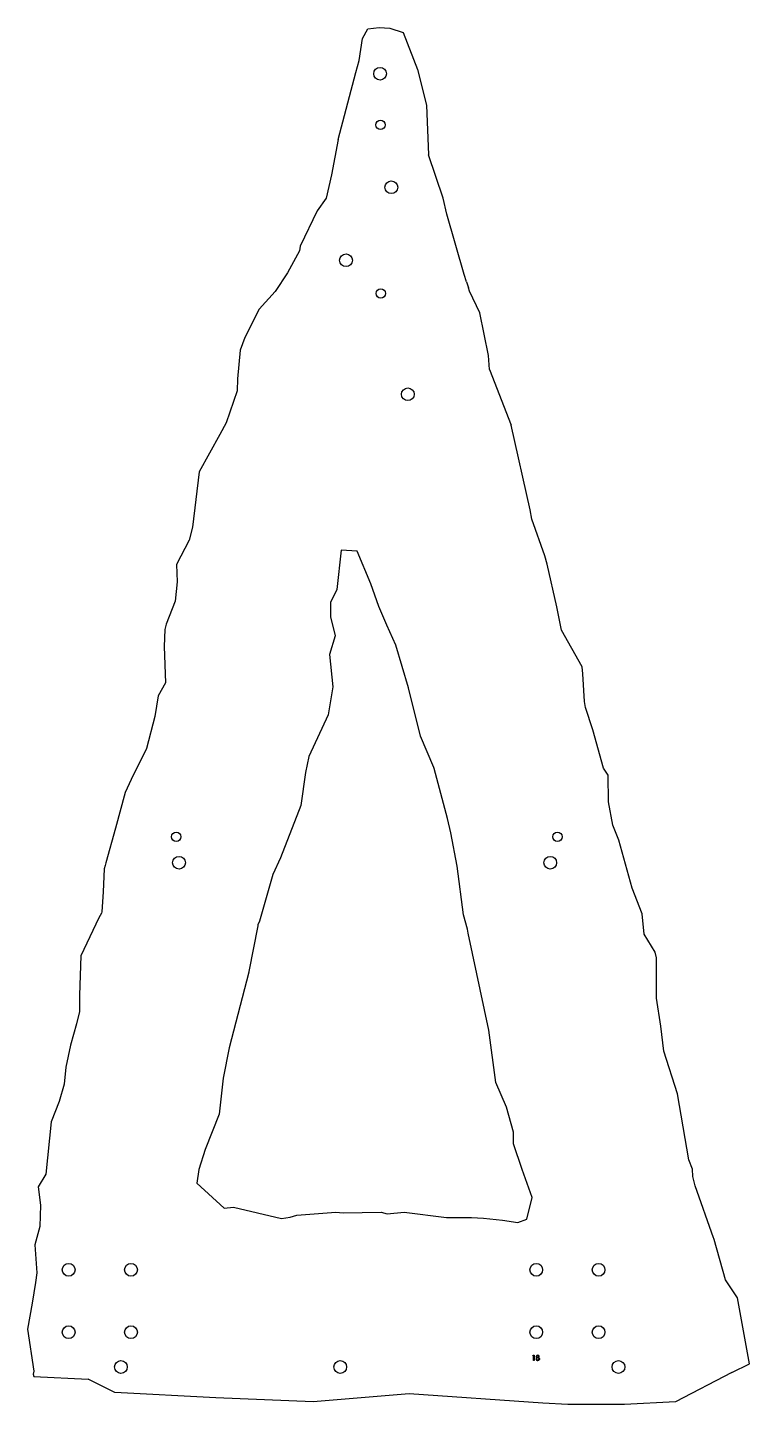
# Model space of a CAD drawing. Header units: millimetres. Extents: x 101 to 795, y 141 to 1466.
import ezdxf

# ---------------------------------------------------------------- set-up
doc = ezdxf.new("R2010")
doc.units = ezdxf.units.MM
doc.linetypes.add('SLD-Durchgehend', pattern=[0])

msp = doc.modelspace()

# ---------------------------------------------------------------- linework, layer by layer
at = {"color": 7, "linetype": 'SLD-Durchgehend', "lineweight": 25}
for p, q in [((423.1, 1455.6), (428.2, 1465)), ((428.2, 1465), (439.1, 1466.2)), ((439.1, 1466.2), (449.5, 1465.6)), ((449.5, 1465.6), (462.2, 1461.5)), ((462.2, 1461.5), (476, 1425.9)), ((419.8, 1434.5), (423.1, 1455.6)), ((416.6, 1423), (419.8, 1434.5)), ((399.6, 1358.6), (416.6, 1423)), ((476, 1425.9), (484.7, 1391.4)), ((484.7, 1391.4), (486.7, 1343.7)), ((399.6, 1358.6), (393.2, 1324.6)), ((500.6, 1301.9), (486.7, 1343.7)), ((393.2, 1324.6), (388, 1302)), ((388, 1302), (379.4, 1290)), ((504.1, 1286.5), (500.6, 1301.9)), ((379.4, 1290), (363.2, 1255.9)), ((521, 1228.6), (504.1, 1286.5)), ((362.5, 1251.3), (350.8, 1230.3)), ((363.2, 1255.9), (362.5, 1251.3)), ((350.8, 1230.3), (338.9, 1212.2)), ((523.3, 1221.5), (521, 1228.6)), ((523.3, 1221.5), (525.2, 1215.6)), ((338.9, 1212.2), (323.5, 1195.1)), ((526.2, 1212.5), (525.2, 1215.6)), ((535.9, 1191.7), (526.2, 1212.5)), ((323.5, 1195.1), (309.8, 1167.9)), ((544.4, 1150.7), (535.9, 1191.7)), ((309.8, 1167.9), (305.4, 1155.6)), ((305.4, 1155.6), (302.9, 1128.2)), ((545.2, 1137.2), (544.4, 1150.7)), ((302.9, 1128.2), (302.4, 1116.6)), ((545.2, 1137.2), (566.2, 1083.6)), ((302.4, 1116.6), (291.8, 1085.9)), ((285.9, 1074.6), (265.9, 1038.6)), ((291.8, 1085.9), (285.9, 1074.6)), ((584.4, 1002.2), (566.2, 1083.6)), ((265.9, 1038.6), (259.6, 985.5)), ((586, 993.1), (584.4, 1002.2)), ((259.6, 985.5), (256.2, 972.8)), ((598.4, 957.7), (586, 993.1)), ((256.2, 972.8), (244.1, 949.6)), ((402.5, 963.4), (398.5, 925.3)), ((418, 962.3), (402.5, 963.4)), ((431, 931), (418, 962.3)), ((600.8, 949.9), (598.4, 957.7)), ((244.1, 949.6), (244.8, 932.8)), ((610, 908.7), (600.8, 949.9)), ((244.8, 932.8), (242.9, 914.1)), ((438.9, 909.1), (431, 931)), ((398.5, 925.3), (392.2, 913)), ((242.9, 914.1), (234.3, 892.2)), ((392.2, 913), (392.2, 899.1)), ((446.5, 891.1), (438.9, 909.1)), ((614.5, 886.3), (610, 908.7)), ((234.3, 892.2), (232.8, 886.9)), ((392.2, 899.1), (396.7, 881)), ((455.2, 872), (446.5, 891.1)), ((232.8, 886.9), (232.2, 870.7)), ((396.7, 881), (391.4, 863)), ((634.5, 851), (614.5, 886.3)), ((232.2, 870.7), (233.6, 835.6)), ((391.4, 863), (394.5, 831.7)), ((467.4, 830.9), (455.2, 872)), ((635.2, 844.4), (634.5, 851)), ((233.6, 835.6), (226.4, 823.2)), ((636.6, 817.6), (635.2, 844.4)), ((226.4, 823.2), (223.3, 803.2)), ((394.5, 831.7), (389.9, 804.7)), ((479, 784.3), (467.4, 830.9)), ((637.8, 811.9), (636.6, 817.6)), ((644.7, 790.4), (637.8, 811.9)), ((223.3, 803.2), (215.3, 772.3)), ((389.9, 804.7), (371.4, 764.8)), ((491.8, 754), (479, 784.3)), ((654.9, 753.6), (644.7, 790.4)), ((215.3, 772.3), (200.5, 742.5)), ((371.4, 764.8), (368.2, 749.3)), ((200.5, 742.5), (194.8, 730)), ((368.2, 749.3), (363.7, 717.7)), ((492.1, 753.3), (491.8, 754)), ((504.9, 704.9), (492.1, 753.3)), ((659.6, 746.7), (654.9, 753.6)), ((659.9, 721.1), (659.6, 746.7)), ((194.8, 730), (185.3, 695.8)), ((363.7, 717.7), (344.3, 667.3)), ((663.9, 698.6), (659.9, 721.1)), ((508, 691.4), (504.9, 704.9)), ((185.3, 695.8), (176.2, 662.4)), ((514.1, 659.2), (508, 691.4)), ((669.9, 684.2), (663.9, 698.6)), ((682.5, 637.9), (669.9, 684.2)), ((344.3, 667.3), (336.8, 651.1)), ((174.5, 656.5), (173.6, 634.5)), ((175.3, 659.8), (174.5, 656.5)), ((176.2, 662.4), (175.3, 659.8)), ((336.8, 651.1), (323.9, 606.4)), ((520.3, 612.4), (514.1, 659.2)), ((692.2, 613.2), (682.5, 637.9)), ((173.6, 634.5), (172.1, 615.2)), ((172, 613.8), (169.4, 609.5)), ((172.1, 615.2), (172, 613.8)), ((524, 598.7), (520.3, 612.4)), ((694.1, 593.6), (692.2, 613.2)), ((169.4, 609.5), (152, 573)), ((322.2, 601.9), (313.7, 557.7)), ((322.5, 602.6), (322.2, 601.9)), ((323.9, 606.4), (322.5, 602.6)), ((524.7, 594.6), (524, 598.7)), ((544.6, 501.2), (524.7, 594.6)), ((704.7, 576.3), (694.1, 593.6)), ((152, 573), (150.8, 534.9)), ((706, 571.1), (704.7, 576.3)), ((706, 532.2), (706, 571.1)), ((313.6, 557.1), (294.8, 484.4)), ((313.7, 557.7), (313.6, 557.1)), ((150.8, 534.9), (150.8, 519.3)), ((710.3, 505.3), (706, 532.2)), ((150.8, 519.3), (148, 507.3)), ((148, 507.3), (142.1, 487)), ((713, 481.2), (710.3, 505.3)), ((551.4, 451.1), (544.6, 501.2)), ((142.1, 487), (137.7, 465.7)), ((294.8, 484.4), (289.1, 455.2)), ((726.1, 440), (713, 481.2)), ((137.7, 465.7), (135.9, 449.4)), ((289.1, 455.2), (285, 420.5)), ((561.6, 427.1), (551.4, 451.1)), ((135.9, 449.4), (131.3, 432.6)), ((737, 376.5), (726.1, 440)), ((131.3, 432.6), (123.5, 413.2)), ((568.4, 403.1), (561.6, 427.1)), ((123.5, 413.2), (118.4, 362.8)), ((285, 420.5), (271.6, 386.6)), ((568.3, 392), (568.4, 403.1)), ((271.6, 386.6), (265.7, 367.1)), ((576.6, 367.1), (568.3, 392)), ((740.5, 367.5), (737, 376.5)), ((118.4, 362.8), (111.1, 350.5)), ((265.7, 367.1), (263.7, 354)), ((586.2, 340.2), (576.6, 367.1)), ((741.1, 360.4), (740.5, 367.5)), ((743.1, 351.5), (741.1, 360.4)), ((111.1, 350.5), (113.3, 333)), ((263.7, 354), (290, 330.1)), ((760.7, 301.4), (743.1, 351.5)), ((113.3, 333), (112.6, 312.4)), ((581.1, 319.3), (586.2, 340.2)), ((290, 330.1), (298.8, 330.9)), ((298.8, 330.9), (345.2, 320.1)), ((345.2, 320.1), (353.6, 321.4)), ((353.6, 321.4), (359.9, 323.3)), ((359.9, 323.3), (397.5, 326.3)), ((397.5, 326.3), (404.5, 325.4)), ((404.5, 325.4), (441, 326.1)), ((441, 326.1), (446.9, 324.7)), ((446.9, 324.7), (463.3, 326.3)), ((463.3, 326.3), (504, 321.2)), ((504, 321.2), (528, 320.9)), ((528, 320.9), (539.6, 320.5)), ((539.6, 320.5), (557.8, 318.4)), ((557.8, 318.4), (572.4, 316.1)), ((572.4, 316.1), (581.1, 319.3)), ((112.6, 312.4), (107.8, 294.7)), ((107.8, 294.7), (109.6, 267.8)), ((761.3, 300.8), (760.7, 301.4)), ((761.5, 299.9), (761.3, 300.8)), ((772.5, 261.2), (761.5, 299.9)), ((109.6, 267.8), (108.4, 258.4)), ((108.4, 258.4), (105.3, 238.6)), ((783.9, 243.8), (772.5, 261.2)), ((105.3, 238.6), (100.7, 213.5)), ((795.4, 180.3), (783.9, 243.8)), ((100.7, 213.5), (106.7, 173.1)), ((106.7, 173.1), (106.3, 170.2)), ((778.4, 171.9), (795.4, 180.3)), ((106.3, 170.2), (106.9, 168)), ((106.9, 168), (159, 165.5)), ((184.7, 152.8), (159, 165.5)), ((778.4, 171.9), (724.2, 143.5)), ((281.8, 147.5), (184.7, 152.8)), ((375.6, 143.5), (281.8, 147.5)), ((468.1, 151.3), (375.6, 143.5)), ((596.5, 142.5), (468.1, 151.3)), ((620.7, 141.1), (596.5, 142.5)), ((675.2, 141.1), (620.7, 141.1)), ((724.2, 143.5), (675.2, 141.1))]:
    msp.add_line(p, q, dxfattribs=at)
at = {"color": 2, "linetype": 'SLD-Durchgehend', "lineweight": 25, "true_color": 0xffff00}
for p, q in [((587, 188), (587.3, 188.5)), ((587.7, 188), (587, 188)), ((587.3, 188.5), (588.2, 188.5)), ((587.7, 183.5), (587.7, 188)), ((588.2, 188.5), (588.2, 183.5)), ((588.2, 183.5), (587.7, 183.5))]:
    msp.add_line(p, q, dxfattribs=at)
at = {"color": 2, "linetype": 'SLD-Durchgehend', "lineweight": 25, "true_color": 0xffff00, "flags": 128}
for points in [[(591, 186.3), (590.5, 186.8), (590.3, 187.4)], [(592.7, 187.4), (592.6, 187.8), (592.3, 188), (591.7, 188.2)], [(592.5, 186.3), (593.2, 185.7), (593.4, 185.4), (593.4, 185)], [(590.5, 184.9), (590.6, 184.5), (591, 184.1), (591.7, 183.9)], [(593.1, 184), (592.4, 183.5), (591.7, 183.4)], [(593.4, 185), (593.3, 184.4), (593.1, 184)]]:
    msp.add_lwpolyline(points, dxfattribs=at)
at = {"color": 7, "linetype": 'SLD-Durchgehend', "lineweight": 25}
for centre, radius in [((440, 1421.8), 6.12), ((440.4, 1372.6), 4.5), ((450.8, 1312.6), 6.12), ((407.2, 1242.3), 6.12), ((440.7, 1210.4), 4.5), ((466.7, 1113.3), 6.12), ((243.8, 687.5), 4.5), ((610.7, 687.5), 4.5), ((246.5, 662.5), 6.12), ((603.8, 662.5), 6.12), ((140.3, 270.7), 6.13), ((200.3, 270.7), 6.12), ((590.3, 270.7), 6.12), ((650.3, 270.7), 6.12), ((140.3, 210.7), 6.12), ((200.3, 210.7), 6.12), ((590.3, 210.7), 6.12), ((650.3, 210.7), 6.12), ((190.6, 177.2), 6.12), ((401.7, 177.2), 6.12), ((669.4, 177.2), 6.12)]:
    msp.add_circle(centre, radius, dxfattribs=at)
at = {"color": 2, "linetype": 'SLD-Durchgehend', "lineweight": 25, "true_color": 0xffff00}
for centre, radius, start, end in [((591.5, 184.9), 1.5, 109.9621, 178.5279), ((591.7, 187.3), 1.4, 87.1637, 175.2469), ((591.7, 184.9), 1.19, 85.622, 175.8465), ((591.6, 187.3), 0.888, 82.9048, 173.2766), ((591.7, 187.5), 0.969, 188.4302, 273.0405), ((591.8, 187.3), 1.36, 2.6137, 92.5377), ((591.8, 187.5), 0.926, 266.5131, 354.5152), ((591.8, 184.9), 1.17, 5.5202, 93.0381), ((592, 187.4), 1.15, 292.5824, 359.0553), ((591.6, 185), 1.57, 180.7145, 274.5325), ((591.9, 185.1), 1.14, 264.0039, 356.6453)]:
    msp.add_arc(centre, radius, start, end, dxfattribs=at)

doc.saveas('drawing.dxf')
